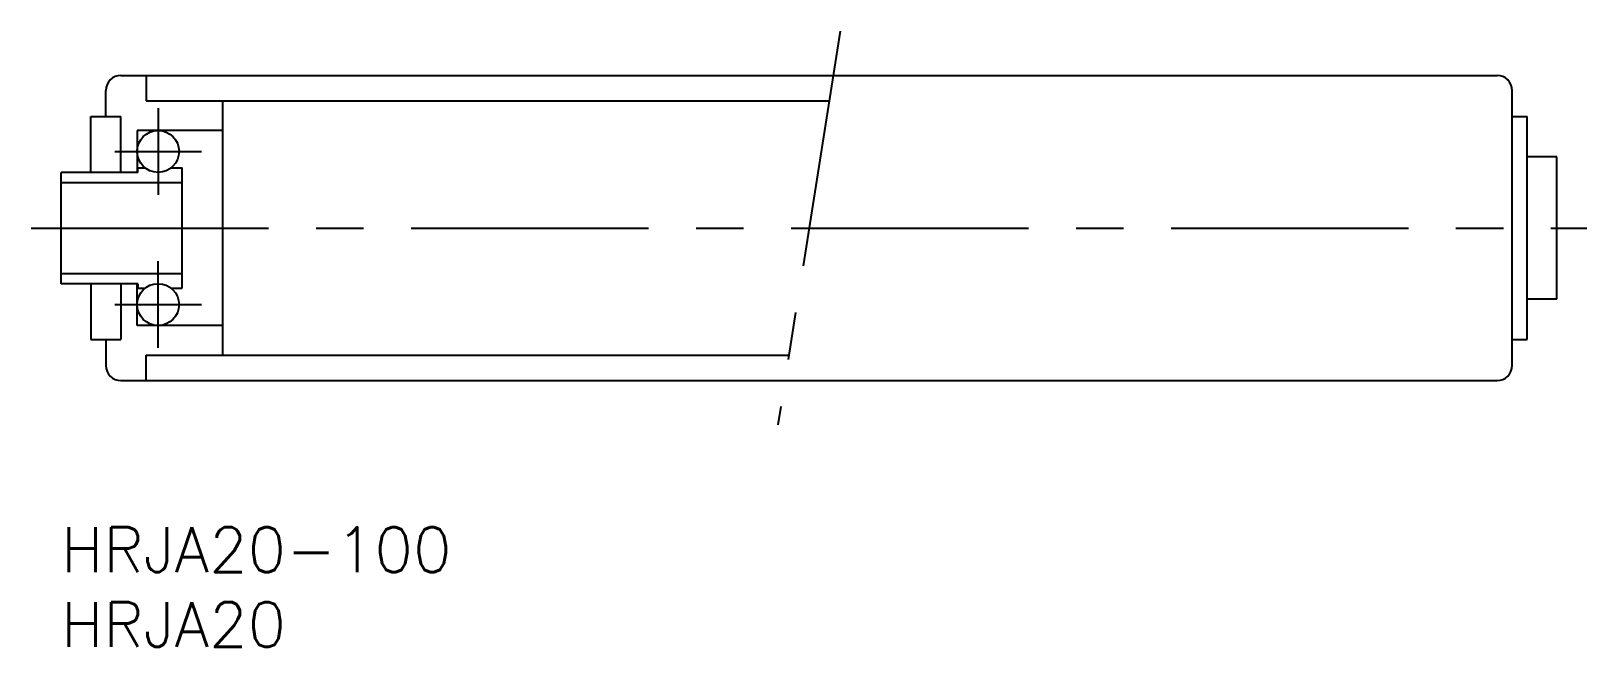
# Model space of a CAD drawing. Extents: x -2 to 102, y -8 to 33.
import ezdxf

# ---------------------------------------------------------------- set-up
doc = ezdxf.new("R2010")
doc.units = 0
doc.header["$LTSCALE"] = 0.5
doc.linetypes.add('CENTER', pattern=[50.8, 31.75, -6.35, 6.35, -6.35])
doc.linetypes.add('PHANTOM', pattern=[63.5, 31.75, -6.35, 6.35, -6.35, 6.35, -6.35])
for name, color, linetype in [('MSM_CENTER', 1, 'CENTER'), ('MSM_CONTINUOUS', 7, 'CONTINUOUS'), ('MSM_IMAGINARY', 6, 'PHANTOM'), ('MSM_PART_NUMBER', 7, 'CONTINUOUS')]:
    doc.layers.add(name, color=color, linetype=linetype)
doc.styles.get("Standard").update_dxf_attribs({"font": 'txt.shx', "height": 3, "bigfont": 'bigfont.shx'})

msp = doc.modelspace()

# ---------------------------------------------------------------- linework, layer by layer
at = {"layer": 'MSM_CENTER'}
for p, q in [((6.49, 28.01), (6.49, 22.22)), ((3.6, 25.12), (9.39, 25.12)), ((-2, 20), (102, 20)), ((6.49, 11.99), (6.49, 17.78)), ((3.6, 14.88), (9.39, 14.88))]:
    msp.add_line(p, q, dxfattribs=at)
at = {"layer": 'MSM_CONTINUOUS'}
for p, q in [((4, 30.2), (96, 30.2)), ((5.7, 30.2), (5.7, 28.5)), ((3, 27.45), (3, 29.2)), ((97, 10.8), (97, 29.2)), ((5.7, 28.5), (51.35, 28.5)), ((10.8, 28.5), (10.8, 11.5)), ((2, 23.72), (2, 27.45)), ((2, 27.45), (4, 27.45)), ((4, 23.72), (4, 27.45)), ((97, 27.45), (98, 27.45)), ((98, 12.55), (98, 27.45)), ((5.1, 26.51), (5.1, 23.72)), ((10.8, 26.51), (5.1, 26.51)), ((5.13, 23.72), (5.13, 24.03)), ((5.13, 24.03), (5.62, 24.03)), ((7.37, 24.03), (8.1, 24.03)), ((8.1, 15.97), (8.1, 24.03)), ((100, 24.75), (98, 24.75)), ((100, 15.25), (100, 24.75)), ((0, 16.28), (0, 23.72)), ((5.13, 23.72), (0, 23.72)), ((0, 23.05), (8.1, 23.05)), ((0, 16.95), (8.1, 16.95)), ((5.13, 16.28), (0, 16.28)), ((2, 16.28), (2, 12.55)), ((4, 16.28), (4, 12.55)), ((5.1, 13.49), (5.1, 16.28)), ((5.13, 16.28), (5.13, 15.97)), ((5.13, 15.97), (5.62, 15.97)), ((7.37, 15.97), (8.1, 15.97)), ((100, 15.25), (98, 15.25)), ((2, 12.55), (4, 12.55)), ((3, 12.55), (3, 10.8)), ((10.8, 13.49), (5.1, 13.49)), ((97, 12.55), (98, 12.55)), ((5.7, 11.5), (48.65, 11.5)), ((5.7, 9.8), (5.7, 11.5)), ((4, 9.8), (96, 9.8))]:
    msp.add_line(p, q, dxfattribs=at)
for centre in [(6.49, 25.12), (6.49, 14.88)]:
    msp.add_circle(centre, 1.4, dxfattribs=at)
for centre, start, end in [((4, 29.2), 90, 180), ((96, 29.2), 0, 90), ((4, 10.8), 180, 270), ((96, 10.8), 270, 0)]:
    msp.add_arc(centre, 1, start, end, dxfattribs=at)
at = {"layer": 'MSM_IMAGINARY'}
msp.add_line((52.08, 33.16), (47.92, 6.84), dxfattribs=at)

# ---------------------------------------------------------------- texts
at = {"layer": 'MSM_PART_NUMBER', "linetype": 'CONTINUOUS'}
for s, p in [('HRJA20-100', (0, -3)), ('HRJA20', (0, -8))]:
    msp.add_text(s, height=3, dxfattribs=at).set_placement(p)

doc.saveas('drawing.dxf')
